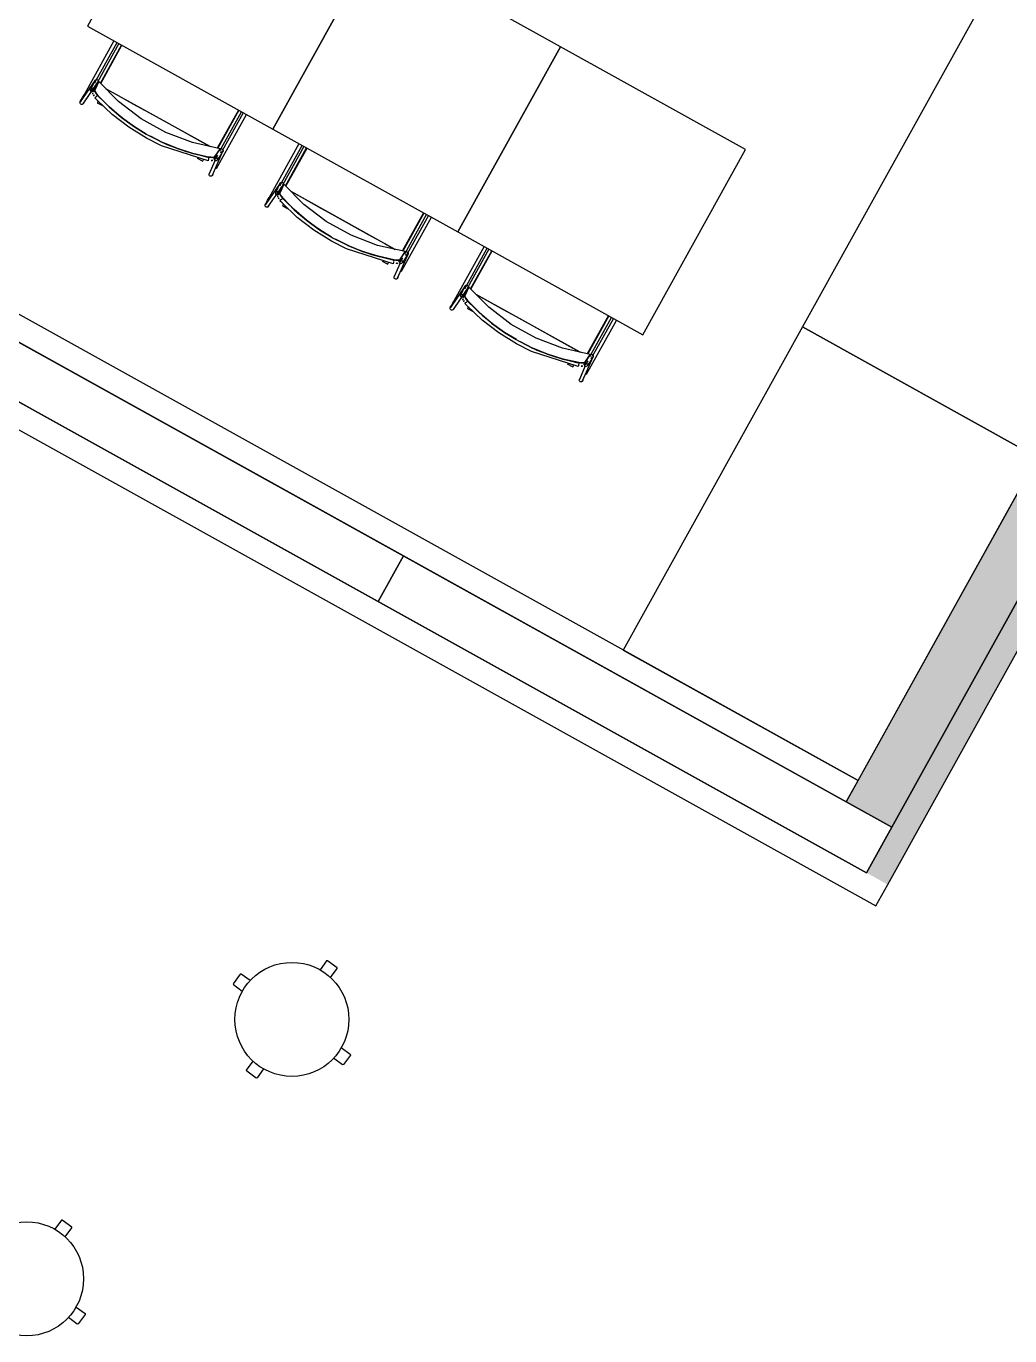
# Model space of a CAD drawing. Header units: metres. Extents: x 2.3 to 42.8, y 0.9 to 31.9.
# Drawn here: x 23.03 to 24.219, y 17.983 to 19.565 of the extents above; entities that cross this region are included whole.
import ezdxf

# ---------------------------------------------------------------- set-up
doc = ezdxf.new("R2010")
doc.units = ezdxf.units.M
for name, color, linetype in [('ARREDI', 9, 'Continuous'), ('PARETI_STRUTTURE', 7, 'Continuous'), ('PILASTRI_SETTI', 8, 'Continuous')]:
    doc.layers.add(name, color=color, linetype=linetype)

msp = doc.modelspace()

# ---------------------------------------------------------------- linework, layer by layer
at = {"layer": 'ARREDI'}
for points in [[(24.7493, 19.9395), (24.4654, 20.0972), (23.9684, 19.2022), (24.2524, 19.0445), (24.5941, 19.66)], [(23.1196, 19.4966), (23.1451, 19.5426)], [(23.2576, 19.4075), (23.2609, 19.4124), (23.2642, 19.4173), (23.2308, 19.4248), (23.1988, 19.437), (23.1688, 19.4537), (23.1415, 19.4744), (23.1175, 19.4988), (23.1151, 19.4934), (23.1126, 19.488), (23.1128, 19.4871), (23.1135, 19.4856), (23.1148, 19.4837), (23.1164, 19.4818)], [(23.1137, 19.4971), (23.1131, 19.4976), (23.1128, 19.4983), (23.1127, 19.499), (23.1128, 19.4997), (23.113, 19.5002), (23.113, 19.5002), (23.1132, 19.5004), (23.1138, 19.5008), (23.1145, 19.5011)], [(23.1145, 19.5011), (23.1152, 19.501), (23.1159, 19.5008), (23.1165, 19.5003), (23.1169, 19.4996), (23.117, 19.4989), (23.1168, 19.4981)], [(23.1157, 19.4973), (23.1175, 19.4988)], [(23.0997, 19.4826), (23.0997, 19.4826), (23.0997, 19.4826), (23.1, 19.4825), (23.1005, 19.4822)], [(23.1005, 19.4822), (23.101, 19.4819)], [(23.1093, 19.4858), (23.1086, 19.486), (23.1081, 19.4865), (23.1077, 19.4872), (23.1076, 19.4879), (23.1076, 19.4879), (23.1077, 19.4886), (23.1078, 19.4887), (23.1081, 19.4892), (23.1087, 19.4897), (23.1094, 19.4899)], [(23.1094, 19.4899), (23.1101, 19.4899), (23.1108, 19.4896), (23.1114, 19.4892), (23.1118, 19.4885), (23.1119, 19.4878), (23.1118, 19.4871), (23.1117, 19.4869), (23.1114, 19.4864), (23.1108, 19.486), (23.1101, 19.4857)], [(23.1106, 19.4831), (23.1098, 19.4846)], [(23.1098, 19.4846), (23.1105, 19.4832)], [(23.1103, 19.487), (23.1121, 19.4909), (23.1128, 19.4924)], [(23.1119, 19.4812), (23.1111, 19.4824)], [(23.1111, 19.4824), (23.1118, 19.4813)], [(23.1164, 19.4818), (23.1148, 19.4838), (23.1135, 19.4857), (23.1127, 19.4871), (23.1126, 19.488)], [(23.1134, 19.4794), (23.1127, 19.4802)], [(23.1128, 19.4789), (23.113, 19.4791), (23.1134, 19.4794), (23.1139, 19.4798), (23.1145, 19.4803), (23.115, 19.4808)], [(23.1134, 19.4938), (23.1138, 19.4947)], [(23.115, 19.4808), (23.1155, 19.4813), (23.1158, 19.4816), (23.116, 19.4817)], [(23.1749, 19.4352), (23.1607, 19.4438), (23.1449, 19.4553), (23.1301, 19.468), (23.1164, 19.4818)], [(23.1165, 19.4817), (23.1302, 19.4679), (23.145, 19.4553), (23.1607, 19.4438), (23.1749, 19.4352)], [(23.1262, 19.4899), (23.1388, 19.483), (23.1589, 19.4718), (23.179, 19.4606), (23.1993, 19.4494), (23.2194, 19.4382), (23.2396, 19.427), (23.2521, 19.42)], [(23.2521, 19.42), (23.1262, 19.4899)], [(23.0973, 19.4709), (23.0966, 19.4709), (23.0959, 19.4711), (23.0953, 19.4716), (23.095, 19.4723), (23.0948, 19.473), (23.095, 19.4738), (23.0952, 19.4742), (23.0952, 19.4742), (23.0954, 19.4744), (23.096, 19.4749), (23.0967, 19.4751)], [(23.0992, 19.4729), (23.099, 19.4722), (23.0988, 19.4718), (23.0988, 19.4717), (23.0986, 19.4716), (23.098, 19.4711), (23.0973, 19.4709)], [(23.1128, 19.4789), (23.1128, 19.4789)], [(23.1169, 19.4748), (23.1165, 19.4742), (23.1162, 19.4736), (23.116, 19.4732), (23.1159, 19.473)], [(23.2868, 19.4639), (23.2613, 19.4179)], [(23.1799, 19.4324), (23.1944, 19.4251)], [(23.1944, 19.4251), (23.1799, 19.4324)], [(23.195, 19.4248), (23.2128, 19.4176), (23.2313, 19.4118), (23.2503, 19.4075)], [(23.2504, 19.4074), (23.2314, 19.4118), (23.2128, 19.4176), (23.195, 19.4248)], [(23.2642, 19.4173), (23.2638, 19.4143), (23.2642, 19.4173)], [(23.264, 19.4164), (23.2646, 19.4169), (23.2653, 19.4172), (23.266, 19.4173), (23.2667, 19.417), (23.2673, 19.4166), (23.2678, 19.416)], [(23.3433, 19.3724), (23.3689, 19.4184)], [(23.2432, 19.4023), (23.2433, 19.4025), (23.2435, 19.4029), (23.2438, 19.4035), (23.2442, 19.4041)], [(23.2502, 19.405), (23.2501, 19.4043), (23.2499, 19.4036), (23.2498, 19.4031), (23.2498, 19.4028), (23.2498, 19.4028), (23.2498, 19.4028), (23.2498, 19.403)], [(23.2505, 19.407), (23.2505, 19.4068), (23.2504, 19.4063), (23.2503, 19.4057)], [(23.2504, 19.4074), (23.2528, 19.4071), (23.2551, 19.407), (23.2568, 19.4071), (23.2576, 19.4075)], [(23.2576, 19.4075), (23.2569, 19.4071), (23.2552, 19.407), (23.2529, 19.4071), (23.2504, 19.4074)], [(23.2555, 19.4032), (23.2546, 19.4032), (23.2533, 19.4032)], [(23.2534, 19.4032), (23.2547, 19.4031)], [(23.2569, 19.4049), (23.257, 19.4056), (23.2572, 19.4061), (23.2573, 19.4063), (23.2578, 19.4068), (23.2578, 19.4068), (23.2585, 19.407), (23.2593, 19.4071), (23.26, 19.4068), (23.2606, 19.4064), (23.261, 19.4057)], [(23.2612, 19.4098), (23.2604, 19.4086), (23.2571, 19.4037)], [(23.261, 19.4057), (23.2612, 19.405), (23.2611, 19.4043), (23.2608, 19.4038), (23.2607, 19.4036), (23.2603, 19.4032), (23.2602, 19.4031), (23.2595, 19.4029), (23.2588, 19.4028), (23.2581, 19.403), (23.2575, 19.4035)], [(23.2677, 19.416), (23.2679, 19.4152), (23.2678, 19.4145), (23.2677, 19.4143), (23.2677, 19.4143), (23.2675, 19.4138), (23.267, 19.4133), (23.2663, 19.413), (23.2655, 19.413), (23.2648, 19.4132)], [(23.2512, 19.3854), (23.251, 19.3862), (23.2511, 19.3869), (23.2512, 19.3871), (23.2512, 19.3871), (23.2514, 19.3876), (23.252, 19.3881)], [(23.2551, 19.3871), (23.2553, 19.3864), (23.2552, 19.3856), (23.2551, 19.3854), (23.2551, 19.3854), (23.2549, 19.385), (23.2543, 19.3845), (23.2537, 19.3842), (23.2529, 19.3841), (23.2522, 19.3844), (23.2516, 19.3848), (23.2512, 19.3854)], [(23.2586, 19.3944), (23.2592, 19.3941)], [(23.2592, 19.3941), (23.2596, 19.3938), (23.2599, 19.3937)], [(23.2599, 19.3937), (23.2599, 19.3937)], [(23.3375, 19.3729), (23.3369, 19.3734), (23.3365, 19.374), (23.3364, 19.3748), (23.3366, 19.3755), (23.3368, 19.3759), (23.3368, 19.3759), (23.3369, 19.3761), (23.3375, 19.3766), (23.3382, 19.3768)], [(23.4814, 19.2832), (23.4847, 19.2881), (23.488, 19.2931), (23.4546, 19.3006), (23.4226, 19.3128), (23.3926, 19.3295), (23.3653, 19.3502), (23.3412, 19.3745), (23.3388, 19.3691), (23.3364, 19.3637), (23.3365, 19.3629), (23.3373, 19.3614), (23.3386, 19.3595), (23.3402, 19.3576)], [(23.3372, 19.3696), (23.3376, 19.3705)], [(23.3382, 19.3768), (23.339, 19.3768), (23.3397, 19.3765), (23.3402, 19.376), (23.3406, 19.3754), (23.3407, 19.3746), (23.3406, 19.3739)], [(23.3395, 19.3731), (23.3412, 19.3745)], [(23.3235, 19.3584), (23.3235, 19.3584), (23.3235, 19.3584), (23.3238, 19.3582), (23.3242, 19.358)], [(23.3242, 19.358), (23.3248, 19.3576)], [(23.3331, 19.3615), (23.3324, 19.3618), (23.3318, 19.3623), (23.3315, 19.3629), (23.3313, 19.3636), (23.3313, 19.3637), (23.3315, 19.3644), (23.3315, 19.3645), (23.3318, 19.365), (23.3324, 19.3654), (23.3331, 19.3657)], [(23.3331, 19.3657), (23.3339, 19.3657), (23.3346, 19.3654), (23.3352, 19.3649), (23.3355, 19.3643), (23.3357, 19.3635), (23.3355, 19.3628), (23.3355, 19.3627), (23.3351, 19.3622), (23.3346, 19.3617), (23.3338, 19.3615)], [(23.3335, 19.3604), (23.3343, 19.3589)], [(23.3343, 19.3589), (23.3336, 19.3604)], [(23.3341, 19.3627), (23.3358, 19.3667), (23.3365, 19.3682)], [(23.3356, 19.357), (23.3348, 19.3581)], [(23.3348, 19.3581), (23.3356, 19.3571)], [(23.3402, 19.3576), (23.3385, 19.3596), (23.3372, 19.3614), (23.3365, 19.3629), (23.3364, 19.3637)], [(23.3372, 19.3552), (23.3365, 19.356)], [(23.3366, 19.3546), (23.3365, 19.3546)], [(23.3366, 19.3546), (23.3368, 19.3548), (23.3372, 19.3552), (23.3377, 19.3556), (23.3382, 19.3561), (23.3388, 19.3566)], [(23.3388, 19.3566), (23.3392, 19.357), (23.3396, 19.3573), (23.3397, 19.3575)], [(23.3987, 19.3109), (23.3844, 19.3196), (23.3687, 19.3311), (23.3539, 19.3438), (23.3402, 19.3576)], [(23.3403, 19.3575), (23.3539, 19.3437), (23.3687, 19.331), (23.3845, 19.3196), (23.3987, 19.3109)], [(23.35, 19.3657), (23.3625, 19.3587), (23.3826, 19.3476), (23.4028, 19.3363), (23.423, 19.3251), (23.4432, 19.3139), (23.4627, 19.3031)], [(23.4758, 19.2958), (23.35, 19.3657)], [(23.3211, 19.3466), (23.3203, 19.3466), (23.3196, 19.3469), (23.3191, 19.3474), (23.3187, 19.3481), (23.3186, 19.3488), (23.3187, 19.3495), (23.319, 19.35), (23.319, 19.35), (23.3191, 19.3502), (23.3197, 19.3506), (23.3204, 19.3509)], [(23.3229, 19.3487), (23.3228, 19.348), (23.3225, 19.3475), (23.3225, 19.3475), (23.3224, 19.3473), (23.3218, 19.3469), (23.3211, 19.3466)], [(23.3406, 19.3506), (23.3403, 19.3499), (23.34, 19.3494), (23.3397, 19.3489), (23.3396, 19.3487)], [(23.5106, 19.3397), (23.4851, 19.2937)], [(23.4036, 19.3082), (23.4182, 19.3009)], [(23.4182, 19.3008), (23.4036, 19.3082)], [(23.4187, 19.3006), (23.4365, 19.2934), (23.4551, 19.2875), (23.474, 19.2832)], [(23.4742, 19.2832), (23.4552, 19.2875), (23.4366, 19.2933), (23.4188, 19.3006)], [(23.4633, 19.3028), (23.4758, 19.2958)], [(23.488, 19.2931), (23.4875, 19.2901), (23.488, 19.2931)], [(23.4878, 19.2922), (23.4883, 19.2927), (23.489, 19.293), (23.4898, 19.293), (23.4905, 19.2928), (23.4911, 19.2924), (23.4915, 19.2917)], [(23.4915, 19.2917), (23.4917, 19.291), (23.4916, 19.2903), (23.4915, 19.29), (23.4915, 19.29), (23.4913, 19.2896), (23.4907, 19.2891), (23.49, 19.2888), (23.4893, 19.2888), (23.4885, 19.289)], [(23.5671, 19.2482), (23.5926, 19.2942)], [(23.4669, 19.278), (23.467, 19.2783), (23.4673, 19.2787), (23.4676, 19.2793), (23.468, 19.2799)], [(23.4739, 19.2808), (23.4738, 19.28), (23.4737, 19.2794), (23.4736, 19.2789), (23.4736, 19.2786), (23.4736, 19.2785), (23.4736, 19.2786), (23.4736, 19.2788)], [(23.4743, 19.2828), (23.4742, 19.2826), (23.4742, 19.2821), (23.474, 19.2815)], [(23.4742, 19.2832), (23.4766, 19.2829), (23.4789, 19.2827), (23.4806, 19.2829), (23.4814, 19.2832)], [(23.4814, 19.2832), (23.4806, 19.2829), (23.479, 19.2827), (23.4767, 19.2828), (23.4742, 19.2832)], [(23.4792, 19.279), (23.4783, 19.2789), (23.4771, 19.279)], [(23.4771, 19.279), (23.4784, 19.2789)], [(23.4806, 19.2806), (23.4807, 19.2814), (23.481, 19.2819), (23.4811, 19.282), (23.4816, 19.2825), (23.4816, 19.2825), (23.4823, 19.2828), (23.483, 19.2828), (23.4837, 19.2826), (23.4843, 19.2821), (23.4847, 19.2815)], [(23.4849, 19.2855), (23.4841, 19.2843), (23.4808, 19.2794)], [(23.4847, 19.2815), (23.4849, 19.2808), (23.4848, 19.28), (23.4846, 19.2795), (23.4845, 19.2794), (23.484, 19.2789), (23.484, 19.2789), (23.4833, 19.2786), (23.4825, 19.2786), (23.4818, 19.2788), (23.4812, 19.2793)], [(23.4749, 19.2612), (23.4748, 19.2619), (23.4748, 19.2627), (23.4749, 19.2629), (23.4749, 19.2629), (23.4752, 19.2633), (23.4757, 19.2638)], [(23.4789, 19.2629), (23.4791, 19.2622), (23.479, 19.2614), (23.4789, 19.2612), (23.4789, 19.2612), (23.4786, 19.2608), (23.4781, 19.2602), (23.4774, 19.2599), (23.4767, 19.2599), (23.4759, 19.2601), (23.4753, 19.2606), (23.4749, 19.2612)], [(23.4823, 19.2702), (23.4829, 19.2699)], [(23.4829, 19.2699), (23.4834, 19.2696), (23.4836, 19.2695)], [(23.4837, 19.2694), (23.4836, 19.2694)], [(23.5578, 19.2385), (23.5596, 19.2424), (23.5603, 19.2439)], [(23.7051, 19.159), (23.7084, 19.1639), (23.7117, 19.1688), (23.6783, 19.1764), (23.6463, 19.1886), (23.6163, 19.2052), (23.589, 19.2259), (23.565, 19.2503), (23.5626, 19.2449), (23.5601, 19.2395), (23.5603, 19.2386), (23.561, 19.2371), (23.5624, 19.2352), (23.5639, 19.2334)], [(23.5612, 19.2486), (23.5606, 19.2491), (23.5603, 19.2498), (23.5602, 19.2505), (23.5603, 19.2513), (23.5605, 19.2517), (23.5605, 19.2517), (23.5607, 19.2519), (23.5613, 19.2524), (23.562, 19.2526)], [(23.5609, 19.2454), (23.5613, 19.2462)], [(23.562, 19.2526), (23.5627, 19.2526), (23.5634, 19.2523), (23.564, 19.2518), (23.5644, 19.2511), (23.5645, 19.2504), (23.5643, 19.2497)], [(23.5632, 19.2488), (23.565, 19.2503)], [(23.5472, 19.2341), (23.5472, 19.2342), (23.5472, 19.2341), (23.5475, 19.234), (23.548, 19.2337)], [(23.548, 19.2337), (23.5485, 19.2334)], [(23.5568, 19.2373), (23.5561, 19.2376), (23.5556, 19.238), (23.5552, 19.2387), (23.5551, 19.2394), (23.5551, 19.2395), (23.5552, 19.2401), (23.5553, 19.2403), (23.5556, 19.2407), (23.5562, 19.2412), (23.5569, 19.2414)], [(23.5569, 19.2414), (23.5576, 19.2414), (23.5583, 19.2411), (23.5589, 19.2407), (23.5593, 19.24), (23.5594, 19.2393), (23.5593, 19.2386), (23.5592, 19.2385), (23.5589, 19.238), (23.5583, 19.2375), (23.5576, 19.2373)], [(23.5573, 19.2362), (23.558, 19.2347)], [(23.5581, 19.2346), (23.5573, 19.2361)], [(23.5594, 19.2328), (23.5586, 19.2339)], [(23.5586, 19.2339), (23.5593, 19.2328)], [(23.5639, 19.2334), (23.5623, 19.2353), (23.561, 19.2372), (23.5602, 19.2387), (23.5601, 19.2395)], [(23.5609, 19.2309), (23.5602, 19.2318)], [(23.5603, 19.2304), (23.5605, 19.2306), (23.5609, 19.2309), (23.5614, 19.2314), (23.562, 19.2319), (23.5625, 19.2324)], [(23.5603, 19.2304), (23.5603, 19.2304)], [(23.5625, 19.2324), (23.563, 19.2328), (23.5633, 19.2331), (23.5635, 19.2333)], [(23.6225, 19.1867), (23.6082, 19.1954), (23.5924, 19.2068), (23.5776, 19.2195), (23.5639, 19.2334)], [(23.564, 19.2332), (23.5777, 19.2194), (23.5925, 19.2068), (23.6082, 19.1953), (23.6224, 19.1867)], [(23.5737, 19.2414), (23.5863, 19.2345), (23.6064, 19.2233), (23.6265, 19.2121), (23.6468, 19.2009), (23.667, 19.1897), (23.6871, 19.1785), (23.6996, 19.1716)], [(23.6996, 19.1716), (23.5737, 19.2414)], [(23.5448, 19.2224), (23.5441, 19.2224), (23.5434, 19.2227), (23.5428, 19.2232), (23.5425, 19.2238), (23.5423, 19.2246), (23.5425, 19.2253), (23.5427, 19.2257), (23.5427, 19.2257), (23.5429, 19.2259), (23.5435, 19.2264), (23.5442, 19.2266)], [(23.5467, 19.2245), (23.5465, 19.2237), (23.5463, 19.2233), (23.5463, 19.2233), (23.5461, 19.2231), (23.5456, 19.2226), (23.5448, 19.2224)], [(23.5644, 19.2264), (23.564, 19.2257), (23.5637, 19.2251), (23.5635, 19.2247), (23.5634, 19.2245)], [(23.7344, 19.2155), (23.7088, 19.1695)], [(23.6274, 19.184), (23.6419, 19.1766)], [(23.642, 19.1766), (23.6274, 19.184)], [(23.6425, 19.1764), (23.6603, 19.1691), (23.6788, 19.1633), (23.6978, 19.159)], [(23.6979, 19.159), (23.6789, 19.1633), (23.6603, 19.1691), (23.6425, 19.1763)], [(23.7117, 19.1688), (23.7113, 19.1658), (23.7117, 19.1688)], [(23.7115, 19.1679), (23.7121, 19.1685), (23.7128, 19.1687), (23.7135, 19.1688), (23.7142, 19.1686), (23.7148, 19.1681), (23.7153, 19.1675)], [(23.7153, 19.1675), (23.7154, 19.1668), (23.7153, 19.166), (23.7153, 19.1658), (23.7153, 19.1658), (23.715, 19.1654), (23.7145, 19.1649), (23.7138, 19.1646), (23.713, 19.1645), (23.7123, 19.1647)], [(23.6907, 19.1538), (23.6908, 19.154), (23.691, 19.1544), (23.6914, 19.155), (23.6917, 19.1557)], [(23.6977, 19.1565), (23.6976, 19.1558), (23.6974, 19.1551), (23.6973, 19.1546), (23.6973, 19.1544), (23.6973, 19.1543), (23.6973, 19.1543), (23.6973, 19.1546)], [(23.698, 19.1586), (23.698, 19.1583), (23.6979, 19.1579), (23.6978, 19.1572)], [(23.6979, 19.159), (23.7003, 19.1586), (23.7026, 19.1585), (23.7043, 19.1586), (23.7051, 19.159)], [(23.7051, 19.159), (23.7044, 19.1586), (23.7027, 19.1585), (23.7004, 19.1586), (23.6979, 19.159)], [(23.703, 19.1547), (23.7021, 19.1547), (23.7009, 19.1547)], [(23.7009, 19.1547), (23.7022, 19.1547)], [(23.7044, 19.1564), (23.7045, 19.1571), (23.7047, 19.1577), (23.7048, 19.1578), (23.7053, 19.1583), (23.7053, 19.1583), (23.706, 19.1586), (23.7068, 19.1586), (23.7075, 19.1583), (23.7081, 19.1579), (23.7085, 19.1573)], [(23.7087, 19.1613), (23.7079, 19.1601), (23.7046, 19.1552)], [(23.7085, 19.1573), (23.7087, 19.1565), (23.7086, 19.1558), (23.7083, 19.1553), (23.7082, 19.1551), (23.7078, 19.1547), (23.7077, 19.1547), (23.707, 19.1544), (23.7063, 19.1544), (23.7056, 19.1546), (23.705, 19.155)], [(23.6987, 19.137), (23.6985, 19.1377), (23.6986, 19.1384), (23.6987, 19.1387), (23.6987, 19.1387), (23.6989, 19.1391), (23.6995, 19.1396)], [(23.7026, 19.1386), (23.7028, 19.1379), (23.7027, 19.1372), (23.7026, 19.1369), (23.7026, 19.1369), (23.7024, 19.1365), (23.7019, 19.136), (23.7012, 19.1357), (23.7004, 19.1357), (23.6997, 19.1359), (23.6991, 19.1363), (23.6987, 19.137)], [(23.7061, 19.1459), (23.7067, 19.1456)], [(23.7067, 19.1456), (23.7071, 19.1454), (23.7074, 19.1452)], [(23.7074, 19.1452), (23.7074, 19.1452)], [(23.393, 18.436), (23.3851, 18.4252)], [(23.3941, 18.4362), (23.393, 18.436)], [(23.4056, 18.4278), (23.3941, 18.4362)], [(23.2885, 18.4199), (23.2801, 18.4085)], [(23.2896, 18.4201), (23.2885, 18.4199)], [(23.3004, 18.4122), (23.2896, 18.4201)], [(23.3978, 18.4159), (23.4057, 18.4267)], [(23.4057, 18.4267), (23.4056, 18.4278)], [(23.2801, 18.4085), (23.2803, 18.4074)], [(23.2803, 18.4074), (23.2911, 18.3995)], [(23.4108, 18.3312), (23.4217, 18.3233)], [(23.2962, 18.304), (23.3042, 18.3148)], [(23.4124, 18.3106), (23.4015, 18.3185)], [(23.4135, 18.3108), (23.4124, 18.3106)], [(23.4218, 18.3222), (23.4135, 18.3108)], [(23.4217, 18.3233), (23.4218, 18.3222)], [(23.2964, 18.3029), (23.2962, 18.304)], [(23.3078, 18.2945), (23.2964, 18.3029)], [(23.3089, 18.2947), (23.3078, 18.2945)], [(23.3169, 18.3055), (23.3089, 18.2947)], [(23.0723, 18.1226), (23.0643, 18.1118)], [(23.0734, 18.1228), (23.0723, 18.1226)], [(23.0848, 18.1144), (23.0734, 18.1228)], [(23.077, 18.1025), (23.085, 18.1133)], [(23.085, 18.1133), (23.0848, 18.1144)], [(23.0901, 18.0178), (23.1009, 18.0099)], [(23.1011, 18.0088), (23.0927, 17.9974)], [(23.1009, 18.0099), (23.1011, 18.0088)], [(23.0916, 17.9972), (23.0808, 18.0051)], [(23.0927, 17.9974), (23.0916, 17.9972)]]:
    msp.add_lwpolyline(points, dxfattribs=at)
for points in [[(23.2283, 19.7892), (23.1041, 19.5654), (23.3279, 19.4412), (23.4521, 19.6649)], [(23.4521, 19.6649), (23.3279, 19.4412), (23.5516, 19.3169), (23.6758, 19.5407)], [(24.0763, 18.5976), (24.6402, 19.6131), (24.5851, 19.6437), (24.0212, 18.6282)], [(23.6758, 19.5407), (23.5516, 19.3169), (23.7754, 19.1927), (23.8996, 19.4165)], [(22.612, 19.3386), (23.4554, 18.8704), (23.4859, 18.9254), (22.6426, 19.3937)], [(24.0356, 18.654), (24.2524, 19.0445), (23.9684, 19.2022), (23.7516, 18.8117)], [(23.4554, 18.8704), (24.0457, 18.5425), (24.0763, 18.5976), (23.4859, 18.9254)]]:
    msp.add_lwpolyline(points, close=True, dxfattribs=at)
for centre in [(23.351, 18.3653), (23.0302, 18.0519)]:
    msp.add_circle(centre, 0.0689, dxfattribs=at)
at = {"layer": 'PARETI_STRUTTURE'}
for points in [[(24.0715, 18.5282), (25.2384, 20.6298), (25.2126, 20.6441)], [(25.1269, 20.6196), (24.0212, 18.6282)], [(23.9907, 18.5731), (24.0457, 18.5426), (25.182, 20.589)], [(25.182, 20.589), (24.0457, 18.5426)], [(24.0356, 18.654), (21.8455, 19.87)], [(24.0212, 18.6282), (21.8054, 19.8585)], [(21.8054, 19.8585), (24.0212, 18.6282), (24.0356, 18.654)], [(24.0457, 18.5426), (21.7748, 19.8035), (21.7605, 19.7777)], [(21.7748, 19.8035), (23.9907, 18.5731)], [(21.7863, 19.7633), (24.0572, 18.5024), (24.0716, 18.5282)], [(23.1359, 19.5478), (23.0997, 19.4826)], [(23.1125, 19.4968), (23.1397, 19.5457)], [(23.1418, 19.5445), (23.1159, 19.4977)], [(23.12, 19.4962), (23.1456, 19.5424)], [(23.113, 19.5002), (23.0952, 19.4742)], [(23.0988, 19.4718), (23.1166, 19.4977)], [(23.1078, 19.4887), (23.1128, 19.4994)], [(23.1167, 19.4975), (23.1167, 19.4974), (23.1166, 19.4973), (23.1165, 19.4971), (23.1165, 19.497), (23.1164, 19.4969), (23.1164, 19.4968), (23.1163, 19.4967), (23.1163, 19.4966), (23.1162, 19.4964), (23.1162, 19.4963), (23.1161, 19.4962), (23.116, 19.4961), (23.116, 19.496), (23.1159, 19.4958), (23.1159, 19.4957), (23.1158, 19.4956), (23.1158, 19.4955), (23.1157, 19.4954), (23.1156, 19.4953), (23.1156, 19.4951), (23.1155, 19.495), (23.1155, 19.4949), (23.1154, 19.4948), (23.1154, 19.4947), (23.1153, 19.4946), (23.1153, 19.4944), (23.1152, 19.4943), (23.1151, 19.4942), (23.1151, 19.4941), (23.115, 19.494), (23.115, 19.4938), (23.1149, 19.4937), (23.1149, 19.4936), (23.1148, 19.4935), (23.1148, 19.4934), (23.1147, 19.4932), (23.1146, 19.4931), (23.1146, 19.493), (23.1145, 19.4929), (23.1145, 19.4928), (23.1144, 19.4926), (23.1144, 19.4925), (23.1143, 19.4924), (23.1142, 19.4923), (23.1142, 19.4922), (23.1141, 19.4921), (23.1141, 19.4919), (23.114, 19.4918), (23.114, 19.4917), (23.1139, 19.4916), (23.1139, 19.4915), (23.1138, 19.4913), (23.1137, 19.4912), (23.1137, 19.4911), (23.1136, 19.491), (23.1136, 19.4909), (23.1135, 19.4907), (23.1135, 19.4906), (23.1134, 19.4905), (23.1134, 19.4904), (23.1133, 19.4903), (23.1132, 19.4902), (23.1132, 19.49), (23.1131, 19.4899), (23.1131, 19.4898), (23.113, 19.4897), (23.113, 19.4896), (23.1129, 19.4895), (23.1128, 19.4893), (23.1128, 19.4892), (23.1127, 19.4891), (23.1127, 19.489), (23.1126, 19.4889), (23.1126, 19.4887), (23.1125, 19.4886), (23.1125, 19.4885), (23.1124, 19.4884), (23.1123, 19.4883), (23.1123, 19.4881), (23.1122, 19.488), (23.1122, 19.4879), (23.1121, 19.4878), (23.1121, 19.4877), (23.112, 19.4876), (23.1119, 19.4874), (23.1119, 19.4873), (23.1118, 19.4872), (23.1118, 19.4871), (23.1117, 19.487), (23.1117, 19.4869)], [(23.095, 19.474), (23.0956, 19.4752), (23.0964, 19.4766), (23.098, 19.4795), (23.0997, 19.4826)], [(23.1121, 19.4909), (23.1112, 19.4893)], [(23.116, 19.4817), (23.1341, 19.4643), (23.1537, 19.4487), (23.1749, 19.4352), (23.1774, 19.4338)], [(23.1753, 19.43), (23.1538, 19.4433), (23.1338, 19.4588), (23.1154, 19.4761), (23.1128, 19.4789)], [(23.1158, 19.4729), (23.1221, 19.4695)], [(23.2864, 19.4642), (23.2607, 19.4181)], [(23.2599, 19.3937), (23.2961, 19.4588)], [(23.2639, 19.4148), (23.2901, 19.4621)], [(23.2923, 19.4609), (23.2667, 19.4148)], [(23.1774, 19.4338), (23.1999, 19.4227), (23.2234, 19.414), (23.2476, 19.4076), (23.2505, 19.407)], [(23.2498, 19.4028), (23.1933, 19.4209), (23.1753, 19.43)], [(23.3596, 19.4235), (23.3234, 19.3584)], [(23.3363, 19.3725), (23.3634, 19.4214)], [(23.3656, 19.4202), (23.3396, 19.3735)], [(23.3437, 19.372), (23.3694, 19.4181)], [(23.2365, 19.4059), (23.2432, 19.4022)], [(23.258, 19.4028), (23.2512, 19.3871)], [(23.2551, 19.3854), (23.2677, 19.4143)], [(23.2572, 19.4061), (23.2635, 19.416)], [(23.2608, 19.4092), (23.2589, 19.4049)], [(23.2595, 19.4069), (23.26, 19.4078)], [(23.2678, 19.4143), (23.2672, 19.4136), (23.2671, 19.4135), (23.2671, 19.4134), (23.267, 19.4133), (23.2669, 19.4132), (23.2668, 19.4131), (23.2668, 19.413), (23.2667, 19.4129), (23.2666, 19.4128), (23.2666, 19.4127), (23.2665, 19.4125), (23.2664, 19.4124), (23.2663, 19.4123), (23.2663, 19.4122), (23.2662, 19.4121), (23.2661, 19.412), (23.2661, 19.4119), (23.266, 19.4118), (23.2659, 19.4117), (23.2658, 19.4115), (23.2658, 19.4114), (23.2657, 19.4113), (23.2656, 19.4112), (23.2656, 19.4111), (23.2655, 19.411), (23.2654, 19.4109), (23.2653, 19.4108), (23.2653, 19.4107), (23.2652, 19.4106), (23.2651, 19.4104), (23.2651, 19.4103), (23.265, 19.4102), (23.2649, 19.4101), (23.2648, 19.41), (23.2648, 19.4099), (23.2647, 19.4098), (23.2646, 19.4097), (23.2646, 19.4096), (23.2645, 19.4094), (23.2644, 19.4093), (23.2644, 19.4092), (23.2643, 19.4091), (23.2642, 19.409), (23.2641, 19.4089), (23.2641, 19.4088), (23.264, 19.4087), (23.2639, 19.4086), (23.2639, 19.4085), (23.2638, 19.4084), (23.2637, 19.4082), (23.2636, 19.4081), (23.2636, 19.408), (23.2635, 19.4079), (23.2634, 19.4078), (23.2634, 19.4077), (23.2633, 19.4076), (23.2632, 19.4075), (23.2632, 19.4074), (23.2631, 19.4072), (23.263, 19.4071), (23.2629, 19.407), (23.2629, 19.4069), (23.2628, 19.4068), (23.2627, 19.4067), (23.2627, 19.4066), (23.2626, 19.4065), (23.2625, 19.4064), (23.2624, 19.4063), (23.2624, 19.4061), (23.2623, 19.406), (23.2622, 19.4059), (23.2622, 19.4058), (23.2621, 19.4057), (23.262, 19.4056), (23.2619, 19.4055), (23.2619, 19.4054), (23.2618, 19.4053), (23.2617, 19.4052), (23.2617, 19.405), (23.2616, 19.4049), (23.2615, 19.4048), (23.2614, 19.4047), (23.2614, 19.4046), (23.2613, 19.4045), (23.2612, 19.4044), (23.2612, 19.4043), (23.2611, 19.4042), (23.261, 19.404), (23.2609, 19.4039), (23.2609, 19.4038), (23.2608, 19.4038)], [(23.2638, 19.416), (23.2633, 19.415)], [(23.2666, 19.4146), (23.2651, 19.412)], [(23.3368, 19.3759), (23.319, 19.35)], [(23.3225, 19.3475), (23.3404, 19.3735)], [(23.3315, 19.3645), (23.3366, 19.3751)], [(23.3405, 19.3733), (23.3404, 19.3731), (23.3404, 19.373), (23.3403, 19.3729), (23.3402, 19.3728), (23.3402, 19.3727), (23.3401, 19.3726), (23.3401, 19.3724), (23.34, 19.3723), (23.34, 19.3722), (23.3399, 19.3721), (23.3399, 19.372), (23.3398, 19.3719), (23.3397, 19.3717), (23.3397, 19.3716), (23.3396, 19.3715), (23.3396, 19.3714), (23.3395, 19.3713), (23.3395, 19.3711), (23.3394, 19.371), (23.3393, 19.3709), (23.3393, 19.3708), (23.3392, 19.3707), (23.3392, 19.3705), (23.3391, 19.3704), (23.3391, 19.3703), (23.339, 19.3702), (23.339, 19.3701), (23.3389, 19.37), (23.3388, 19.3698), (23.3388, 19.3697), (23.3387, 19.3696), (23.3387, 19.3695), (23.3386, 19.3694), (23.3386, 19.3692), (23.3385, 19.3691), (23.3385, 19.369), (23.3384, 19.3689), (23.3383, 19.3688), (23.3383, 19.3686), (23.3382, 19.3685), (23.3382, 19.3684), (23.3381, 19.3683), (23.3381, 19.3682), (23.338, 19.368), (23.3379, 19.3679), (23.3379, 19.3678), (23.3378, 19.3677), (23.3378, 19.3676), (23.3377, 19.3675), (23.3377, 19.3673), (23.3376, 19.3672), (23.3376, 19.3671), (23.3375, 19.367), (23.3374, 19.3669), (23.3374, 19.3667), (23.3373, 19.3666), (23.3373, 19.3665), (23.3372, 19.3664), (23.3372, 19.3663), (23.3371, 19.3662), (23.337, 19.366), (23.337, 19.3659), (23.3369, 19.3658), (23.3369, 19.3657), (23.3368, 19.3656), (23.3368, 19.3655), (23.3367, 19.3653), (23.3366, 19.3652), (23.3366, 19.3651), (23.3365, 19.365), (23.3365, 19.3649), (23.3364, 19.3647), (23.3364, 19.3646), (23.3363, 19.3645), (23.3363, 19.3644), (23.3362, 19.3643), (23.3361, 19.3641), (23.3361, 19.364), (23.336, 19.3639), (23.336, 19.3638), (23.3359, 19.3637), (23.3359, 19.3635), (23.3358, 19.3634), (23.3358, 19.3633), (23.3357, 19.3632), (23.3356, 19.3631), (23.3356, 19.363), (23.3355, 19.3628), (23.3355, 19.3627), (23.3355, 19.3627)], [(23.3188, 19.3497), (23.3194, 19.3509), (23.3202, 19.3524), (23.3217, 19.3552), (23.3235, 19.3584)], [(23.3358, 19.3667), (23.3349, 19.365)], [(23.399, 19.3057), (23.3776, 19.3191), (23.3575, 19.3345), (23.3391, 19.3519), (23.3365, 19.3546)], [(23.3398, 19.3575), (23.3578, 19.34), (23.3775, 19.3245), (23.3986, 19.3109), (23.4011, 19.3095)], [(23.3396, 19.3487), (23.3458, 19.3452)], [(23.5101, 19.34), (23.4845, 19.2938)], [(23.4876, 19.2906), (23.5139, 19.3379)], [(23.4837, 19.2694), (23.5198, 19.3346)], [(23.5161, 19.3367), (23.4904, 19.2905)], [(23.4011, 19.3095), (23.4236, 19.2985), (23.4471, 19.2897), (23.4714, 19.2834), (23.4743, 19.2828)], [(23.4735, 19.2785), (23.4171, 19.2966), (23.399, 19.3058)], [(23.481, 19.2819), (23.4873, 19.2917)], [(23.4875, 19.2918), (23.4871, 19.2908)], [(23.4903, 19.2903), (23.4889, 19.2878)], [(23.5834, 19.2993), (23.5472, 19.2341)], [(23.56, 19.2483), (23.5872, 19.2972)], [(23.5893, 19.296), (23.5634, 19.2492)], [(23.5675, 19.2478), (23.5931, 19.2939)], [(23.4602, 19.2817), (23.4669, 19.278)], [(23.482, 19.2792), (23.4749, 19.2629)], [(23.4789, 19.2612), (23.4915, 19.29)], [(23.4845, 19.2849), (23.4827, 19.2807)], [(23.4832, 19.2827), (23.4837, 19.2836)], [(23.4915, 19.29), (23.4909, 19.2894), (23.4909, 19.2893), (23.4908, 19.2892), (23.4907, 19.2891), (23.4907, 19.289), (23.4906, 19.2888), (23.4905, 19.2888), (23.4904, 19.2886), (23.4904, 19.2885), (23.4903, 19.2884), (23.4902, 19.2883), (23.4902, 19.2882), (23.4901, 19.2881), (23.49, 19.288), (23.4899, 19.2879), (23.4899, 19.2878), (23.4898, 19.2876), (23.4897, 19.2875), (23.4897, 19.2874), (23.4896, 19.2873), (23.4895, 19.2872), (23.4895, 19.2871), (23.4894, 19.287), (23.4893, 19.2869), (23.4892, 19.2868), (23.4892, 19.2867), (23.4891, 19.2865), (23.489, 19.2864), (23.489, 19.2863), (23.4889, 19.2862), (23.4888, 19.2861), (23.4888, 19.286), (23.4887, 19.2859), (23.4886, 19.2858), (23.4885, 19.2857), (23.4885, 19.2855), (23.4884, 19.2854), (23.4883, 19.2853), (23.4883, 19.2852), (23.4882, 19.2851), (23.4881, 19.285), (23.488, 19.2849), (23.488, 19.2848), (23.4879, 19.2847), (23.4878, 19.2846), (23.4878, 19.2844), (23.4877, 19.2843), (23.4876, 19.2842), (23.4875, 19.2841), (23.4875, 19.284), (23.4874, 19.2839), (23.4873, 19.2838), (23.4873, 19.2837), (23.4872, 19.2836), (23.4871, 19.2834), (23.487, 19.2833), (23.487, 19.2832), (23.4869, 19.2831), (23.4868, 19.283), (23.4868, 19.2829), (23.4867, 19.2828), (23.4866, 19.2827), (23.4865, 19.2826), (23.4865, 19.2825), (23.4864, 19.2823), (23.4863, 19.2822), (23.4863, 19.2821), (23.4862, 19.282), (23.4861, 19.2819), (23.486, 19.2818), (23.486, 19.2817), (23.4859, 19.2816), (23.4858, 19.2815), (23.4858, 19.2813), (23.4857, 19.2812), (23.4856, 19.2811), (23.4856, 19.281), (23.4855, 19.2809), (23.4854, 19.2808), (23.4853, 19.2807), (23.4853, 19.2806), (23.4852, 19.2805), (23.4851, 19.2804), (23.4851, 19.2803), (23.485, 19.2801), (23.4849, 19.28), (23.4848, 19.2799), (23.4848, 19.2798), (23.4847, 19.2797), (23.4846, 19.2796), (23.4846, 19.2795)], [(23.5605, 19.2517), (23.5427, 19.2257)], [(23.5463, 19.2233), (23.5641, 19.2492)], [(23.5553, 19.2403), (23.5603, 19.2509)], [(23.5642, 19.249), (23.5642, 19.2489), (23.5641, 19.2488), (23.5641, 19.2487), (23.564, 19.2486), (23.5639, 19.2484), (23.5639, 19.2483), (23.5638, 19.2482), (23.5638, 19.2481), (23.5637, 19.248), (23.5637, 19.2479), (23.5636, 19.2477), (23.5636, 19.2476), (23.5635, 19.2475), (23.5634, 19.2474), (23.5634, 19.2473), (23.5633, 19.2471), (23.5633, 19.247), (23.5632, 19.2469), (23.5632, 19.2468), (23.5631, 19.2467), (23.563, 19.2465), (23.563, 19.2464), (23.5629, 19.2463), (23.5629, 19.2462), (23.5628, 19.2461), (23.5628, 19.246), (23.5627, 19.2458), (23.5627, 19.2457), (23.5626, 19.2456), (23.5625, 19.2455), (23.5625, 19.2454), (23.5624, 19.2452), (23.5624, 19.2451), (23.5623, 19.245), (23.5623, 19.2449), (23.5622, 19.2448), (23.5621, 19.2446), (23.5621, 19.2445), (23.562, 19.2444), (23.562, 19.2443), (23.5619, 19.2442), (23.5619, 19.244), (23.5618, 19.2439), (23.5617, 19.2438), (23.5617, 19.2437), (23.5616, 19.2436), (23.5616, 19.2435), (23.5615, 19.2433), (23.5615, 19.2432), (23.5614, 19.2431), (23.5614, 19.243), (23.5613, 19.2429), (23.5612, 19.2428), (23.5612, 19.2426), (23.5611, 19.2425), (23.5611, 19.2424), (23.561, 19.2423), (23.561, 19.2422), (23.5609, 19.242), (23.5609, 19.2419), (23.5608, 19.2418), (23.5607, 19.2417), (23.5607, 19.2416), (23.5606, 19.2415), (23.5606, 19.2413), (23.5605, 19.2412), (23.5605, 19.2411), (23.5604, 19.241), (23.5603, 19.2409), (23.5603, 19.2407), (23.5602, 19.2406), (23.5602, 19.2405), (23.5601, 19.2404), (23.5601, 19.2403), (23.56, 19.2401), (23.56, 19.24), (23.5599, 19.2399), (23.5598, 19.2398), (23.5598, 19.2397), (23.5597, 19.2395), (23.5597, 19.2394), (23.5596, 19.2393), (23.5596, 19.2392), (23.5595, 19.2391), (23.5594, 19.239), (23.5594, 19.2388), (23.5593, 19.2387), (23.5593, 19.2386), (23.5592, 19.2385), (23.5592, 19.2385)], [(23.5425, 19.2255), (23.5432, 19.2267), (23.5439, 19.2281), (23.5455, 19.231), (23.5472, 19.2341)], [(23.5594, 19.2421), (23.5587, 19.2408)], [(23.6228, 19.1815), (23.6013, 19.1949), (23.5813, 19.2103), (23.5629, 19.2276), (23.5603, 19.2304)], [(23.5635, 19.2333), (23.5816, 19.2158), (23.6012, 19.2002), (23.6224, 19.1867), (23.6249, 19.1853)], [(23.5633, 19.2245), (23.5696, 19.221)], [(23.7339, 19.2157), (23.7082, 19.1696)], [(23.7114, 19.1663), (23.7376, 19.2136)], [(23.7398, 19.2124), (23.7142, 19.1663)], [(23.7074, 19.1452), (23.7434, 19.2099)], [(23.6973, 19.1543), (23.6408, 19.1724), (23.6228, 19.1815)], [(23.6249, 19.1853), (23.6474, 19.1742), (23.6709, 19.1655), (23.6951, 19.1592), (23.698, 19.1586)], [(23.7026, 19.1369), (23.7153, 19.1658)], [(23.7047, 19.1577), (23.7111, 19.1675)], [(23.7153, 19.1658), (23.7147, 19.1652), (23.7146, 19.1651), (23.7146, 19.1649), (23.7145, 19.1648), (23.7144, 19.1647), (23.7143, 19.1646), (23.7143, 19.1645), (23.7142, 19.1644), (23.7141, 19.1643), (23.7141, 19.1642), (23.714, 19.1641), (23.7139, 19.164), (23.7139, 19.1638), (23.7138, 19.1637), (23.7137, 19.1636), (23.7136, 19.1635), (23.7136, 19.1634), (23.7135, 19.1633), (23.7134, 19.1632), (23.7134, 19.1631), (23.7133, 19.163), (23.7132, 19.1628), (23.7131, 19.1627), (23.7131, 19.1626), (23.713, 19.1625), (23.7129, 19.1624), (23.7129, 19.1623), (23.7128, 19.1622), (23.7127, 19.1621), (23.7126, 19.162), (23.7126, 19.1619), (23.7125, 19.1618), (23.7124, 19.1616), (23.7124, 19.1615), (23.7123, 19.1614), (23.7122, 19.1613), (23.7121, 19.1612), (23.7121, 19.1611), (23.712, 19.161), (23.7119, 19.1609), (23.7119, 19.1608), (23.7118, 19.1606), (23.7117, 19.1605), (23.7116, 19.1604), (23.7116, 19.1603), (23.7115, 19.1602), (23.7114, 19.1601), (23.7114, 19.16), (23.7113, 19.1599), (23.7112, 19.1598), (23.7111, 19.1597), (23.7111, 19.1595), (23.711, 19.1594), (23.7109, 19.1593), (23.7109, 19.1592), (23.7108, 19.1591), (23.7107, 19.159), (23.7107, 19.1589), (23.7106, 19.1588), (23.7105, 19.1587), (23.7104, 19.1586), (23.7104, 19.1584), (23.7103, 19.1583), (23.7102, 19.1582), (23.7102, 19.1581), (23.7101, 19.158), (23.71, 19.1579), (23.7099, 19.1578), (23.7099, 19.1577), (23.7098, 19.1576), (23.7097, 19.1574), (23.7097, 19.1573), (23.7096, 19.1572), (23.7095, 19.1571), (23.7094, 19.157), (23.7094, 19.1569), (23.7093, 19.1568), (23.7092, 19.1567), (23.7092, 19.1566), (23.7091, 19.1565), (23.709, 19.1563), (23.7089, 19.1562), (23.7089, 19.1561), (23.7088, 19.156), (23.7087, 19.1559), (23.7087, 19.1558), (23.7086, 19.1557), (23.7085, 19.1556), (23.7084, 19.1555), (23.7084, 19.1553), (23.7083, 19.1553)], [(23.7113, 19.1675), (23.7109, 19.1665)], [(23.7141, 19.1661), (23.7126, 19.1635)], [(23.684, 19.1575), (23.6907, 19.1538)], [(23.7058, 19.1549), (23.6987, 19.1387)], [(23.7083, 19.1607), (23.7064, 19.1564)], [(23.707, 19.1584), (23.7075, 19.1593)]]:
    msp.add_lwpolyline(points, dxfattribs=at)
for points in [[(24.0763, 18.5976), (24.6402, 19.6131), (24.5851, 19.6437), (24.0212, 18.6282)], [(22.612, 19.3386), (23.4554, 18.8704), (23.4859, 18.9254), (22.6426, 19.3937)], [(23.4554, 18.8704), (24.0457, 18.5425), (24.0763, 18.5976), (23.4859, 18.9254)]]:
    msp.add_lwpolyline(points, close=True, dxfattribs=at)
at = {"layer": 'PILASTRI_SETTI'}
for points in [[(24.0715, 18.5282), (25.2384, 20.6298), (24.0457, 18.5426), (25.2126, 20.6441)], [(24.0763, 18.5976), (24.6402, 19.6131), (24.0212, 18.6282), (24.5851, 19.6437)]]:
    msp.add_solid(points, dxfattribs=at)

doc.saveas('drawing.dxf')
